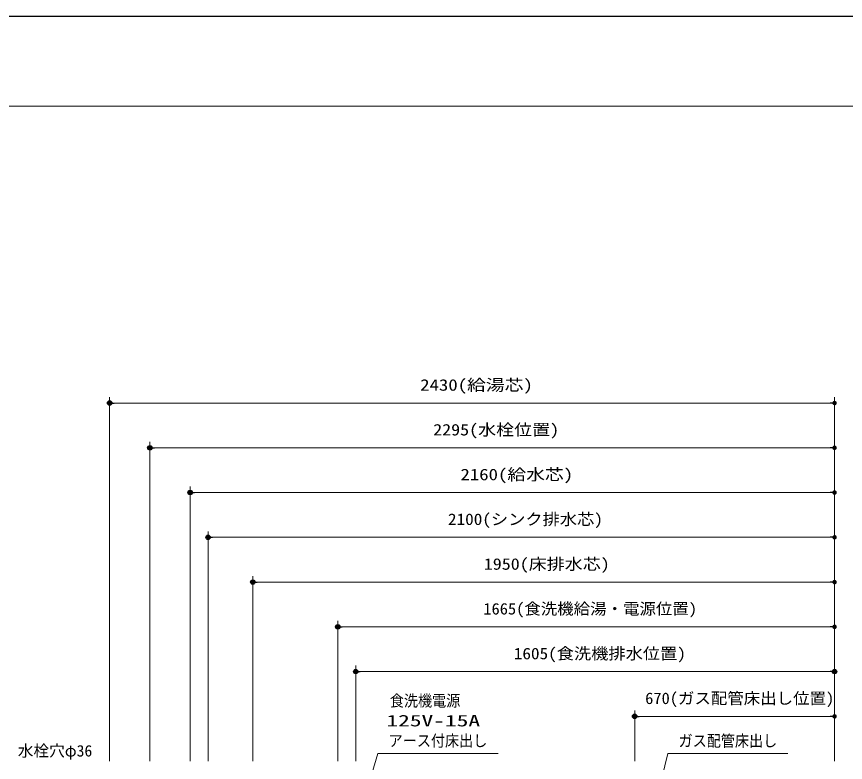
# Model space of a CAD drawing. Units: millimetres, scale not verified. Extents: x -9797 to 9797, y -4555 to 4555.
# Drawn here: x -7765 to -4987, y 1956 to 4455 of the extents above; entities that cross this region are included whole.
import ezdxf
from ezdxf.enums import TextEntityAlignment as Align

# ---------------------------------------------------------------- set-up
doc = ezdxf.new("R2010")
doc.units = ezdxf.units.MM
doc.header["$LTSCALE"] = 30
doc.header["$PDMODE"] = 32
doc.header["$PDSIZE"] = 15
for name, color, linetype, lineweight in [('0-0_図面枠', 3, 'Continuous', 15), ('0-2_0', 7, 'Continuous', 25), ('0-3_DEFPOINTS', 7, 'Continuous', 25), ('0-7_寸法ﾚｲﾔｰ', 30, 'Continuous', 13)]:
    doc.layers.add(name, color=color, linetype=linetype, lineweight=lineweight)
doc.styles.add('ＭＳ ゴシック', font='')
doc.styles.get('ＭＳ ゴシック').set_extended_font_data('MS Gothic')

# ---------------------------------------------------------------- blocks, each defined once
blk = doc.blocks.new('_DOT')
at = {"layer": '0-2_0', "color": 30}
blk.add_line((-15, 0), (-30, 0), dxfattribs=at)
for points in [[(0, 0), (-15, 0), (-14.88, 1.88)], [(0, 0), (-14.88, -1.88), (-15, 0)], [(0, 0), (-14.88, 1.88), (-14.53, 3.73)], [(0, 0), (-14.53, -3.73), (-14.88, -1.88)], [(0, 0), (-14.53, 3.73), (-13.95, 5.52)], [(0, 0), (-13.95, -5.52), (-14.53, -3.73)], [(0, 0), (-13.95, 5.52), (-13.14, 7.23)], [(0, 0), (-13.14, -7.23), (-13.95, -5.52)], [(0, 0), (-13.14, 7.23), (-12.14, 8.82)], [(0, 0), (-12.14, -8.82), (-13.14, -7.23)], [(0, 0), (-12.14, 8.82), (-10.93, 10.27)], [(0, 0), (-10.93, -10.27), (-12.14, -8.82)], [(0, 0), (-10.93, 10.27), (-9.56, 11.56)], [(0, 0), (-9.56, -11.56), (-10.93, -10.27)], [(0, 0), (-9.56, 11.56), (-8.04, 12.66)], [(0, 0), (-8.04, -12.66), (-9.56, -11.56)], [(0, 0), (-8.04, 12.66), (-6.39, 13.57)], [(0, 0), (-6.39, -13.57), (-8.04, -12.66)], [(0, 0), (-6.39, 13.57), (-4.64, 14.27)], [(0, 0), (-4.64, -14.27), (-6.39, -13.57)], [(0, 0), (-4.64, 14.27), (-2.81, 14.73)], [(0, 0), (-2.81, -14.73), (-4.64, -14.27)], [(0, 0), (-2.81, 14.73), (-0.94, 14.97)], [(0, 0), (-0.94, -14.97), (-2.81, -14.73)], [(0, 0), (-0.94, 14.97), (0.94, 14.97)], [(0, 0), (0.94, -14.97), (-0.94, -14.97)], [(0, 0), (0.94, 14.97), (2.81, 14.73)], [(0, 0), (2.81, 14.73), (4.64, 14.27)], [(0, 0), (4.64, 14.27), (6.39, 13.57)], [(0, 0), (6.39, 13.57), (8.04, 12.66)], [(0, 0), (8.04, 12.66), (9.56, 11.56)], [(0, 0), (9.56, 11.56), (10.93, 10.27)], [(0, 0), (10.93, 10.27), (12.14, 8.82)], [(0, 0), (12.14, 8.82), (13.14, 7.23)], [(0, 0), (13.14, 7.23), (13.95, 5.52)], [(0, 0), (13.95, 5.52), (14.53, 3.73)], [(0, 0), (14.53, 3.73), (14.88, 1.88)], [(0, 0), (14.88, 1.88), (15, 0)], [(0, 0), (2.81, -14.73), (0.94, -14.97)], [(0, 0), (4.64, -14.27), (2.81, -14.73)], [(0, 0), (6.39, -13.57), (4.64, -14.27)], [(0, 0), (8.04, -12.66), (6.39, -13.57)], [(0, 0), (9.56, -11.56), (8.04, -12.66)], [(0, 0), (10.93, -10.27), (9.56, -11.56)], [(0, 0), (12.14, -8.82), (10.93, -10.27)], [(0, 0), (13.14, -7.23), (12.14, -8.82)], [(0, 0), (13.95, -5.52), (13.14, -7.23)], [(0, 0), (14.53, -3.73), (13.95, -5.52)], [(0, 0), (14.88, -1.88), (14.53, -3.73)], [(0, 0), (15, 0), (14.88, -1.88)]]:
    blk.add_solid(points, dxfattribs=at)

msp = doc.modelspace()

# ---------------------------------------------------------------- linework, layer by layer
at = {"layer": '0-0_図面枠'}
msp.add_lwpolyline([(-9397.23, -4155), (2602.77, -4155), (2602.77, 4155), (-9397.23, 4155)], close=True, dxfattribs=at)
at = {"layer": '0-3_DEFPOINTS'}
msp.add_line((2902.77, 4455), (-9697.23, 4455), dxfattribs=at)
for p in [(-7453.56, 3160), (-7318.56, 3010), (-7183.56, 2860), (-7123.56, 2710), (-6973.56, 2560), (-6688.56, 2410), (-6628.56, 2260), (-5023.56, 2260), (-5693.56, 2110)]:
    msp.add_point(p, dxfattribs=at)
at = {"layer": '0-7_寸法ﾚｲﾔｰ'}
for p, q in [((-7453.56, 1960), (-7453.56, 3180)), ((-5023.56, 1960), (-5023.56, 3180)), ((-5038.56, 3160), (-7438.56, 3160)), ((-7318.56, 1960), (-7318.56, 3030)), ((-5023.56, 1960), (-5023.56, 3030)), ((-5038.56, 3010), (-7303.56, 3010)), ((-7183.56, 1960), (-7183.56, 2880)), ((-5023.56, 1960), (-5023.56, 2880)), ((-5038.56, 2860), (-7168.56, 2860)), ((-7123.56, 1960), (-7123.56, 2730)), ((-5023.56, 1960), (-5023.56, 2730)), ((-5038.56, 2710), (-7108.56, 2710)), ((-6973.56, 1960), (-6973.56, 2580)), ((-5038.56, 2560), (-6958.56, 2560)), ((-5023.56, 1960), (-5023.56, 2580)), ((-6688.56, 1960), (-6688.56, 2430)), ((-5023.56, 2280), (-5023.56, 2430)), ((-5038.56, 2410), (-6673.56, 2410)), ((-6628.56, 1960), (-6628.56, 2280)), ((-5023.56, 1960), (-5023.56, 2280)), ((-5038.56, 2260), (-6613.56, 2260)), ((-5693.56, 1960), (-5693.56, 2130)), ((-5023.56, 1960), (-5023.56, 2130)), ((-5038.56, 2110), (-5678.56, 2110))]:
    msp.add_line(p, q, dxfattribs=at)
for points in [[(-6151.67, 1985), (-6554.4, 1985), (-6682.08, 1553.92)], [(-5180.08, 1985), (-5582.81, 1985), (-5687.98, 1554.21)]]:
    msp.add_lwpolyline(points, dxfattribs=at)

# ---------------------------------------------------------------- block references
at = {"layer": '0-7_寸法ﾚｲﾔｰ', "xscale": 0.5, "yscale": 0.5, "rotation": 180}
for p in [(-7453.56, 3160), (-7318.56, 3010), (-7183.56, 2860), (-7123.56, 2710), (-6973.56, 2560), (-6688.56, 2410), (-6628.56, 2260), (-5693.56, 2110)]:
    msp.add_blockref('_DOT', p, dxfattribs=at)
at = {"layer": '0-7_寸法ﾚｲﾔｰ', "xscale": 0.5, "yscale": 0.5}
for p in [(-5023.56, 3160), (-5023.56, 3010), (-5023.56, 2860), (-5023.56, 2710), (-5023.56, 2560), (-5023.56, 2410), (-5023.56, 2260), (-5023.56, 2110)]:
    msp.add_blockref('_DOT', p, dxfattribs=at)

# ---------------------------------------------------------------- texts
at = {"layer": '0-7_寸法ﾚｲﾔｰ', "style": 'ＭＳ ゴシック'}
for s, height, width, p in [('2430(給湯芯)', 38.48, 1.2, (-6412.47, 3189.74)), ('2295(水栓位置)', 38.48, 1.15, (-6368.97, 3039.74)), ('2160(給水芯)', 38.48, 1.2, (-6277.47, 2889.74)), ('2100(シンク排水芯)', 38.49, 1.1, (-6319.47, 2739.74)), ('1950(床排水芯)', 38.48, 1.15, (-6199.32, 2589.74)), ('1665(食洗機給湯・電源位置)', 38.48, 1.05, (-6200.82, 2439.74)), ('1605(食洗機排水位置)', 38.48, 1.1, (-6098.82, 2289.74)), ('670(ガス配管床出し位置)', 38.48, 1.05, (-5658.37, 2139.74))]:
    msp.add_text(s, height=height, dxfattribs=dict(at, width=width)).set_placement(p, align=Align.BOTTOM_LEFT)
at = {"layer": '0-7_寸法ﾚｲﾔｰ', "color": 7, "style": 'ＭＳ ゴシック'}
for s, height, width, p in [('食洗機電源', 38.49, 0.9, (-6514.4, 2131.55)), ('125V-15A', 38.48, 1.5, (-6525.83, 2064.89)), ('アース付床出し', 38.49, 0.9, (-6518.26, 1997.57)), ('ガス配管床出し', 38.49, 0.9, (-5546.62, 1997.15))]:
    msp.add_text(s, height=height, dxfattribs=dict(at, width=width)).set_placement(p, align=Align.BOTTOM_LEFT)
msp.add_text('水栓穴φ36', height=38.48, dxfattribs=at).set_placement((-7761.31, 1963.89), align=Align.BOTTOM_LEFT)

doc.saveas('drawing.dxf')
